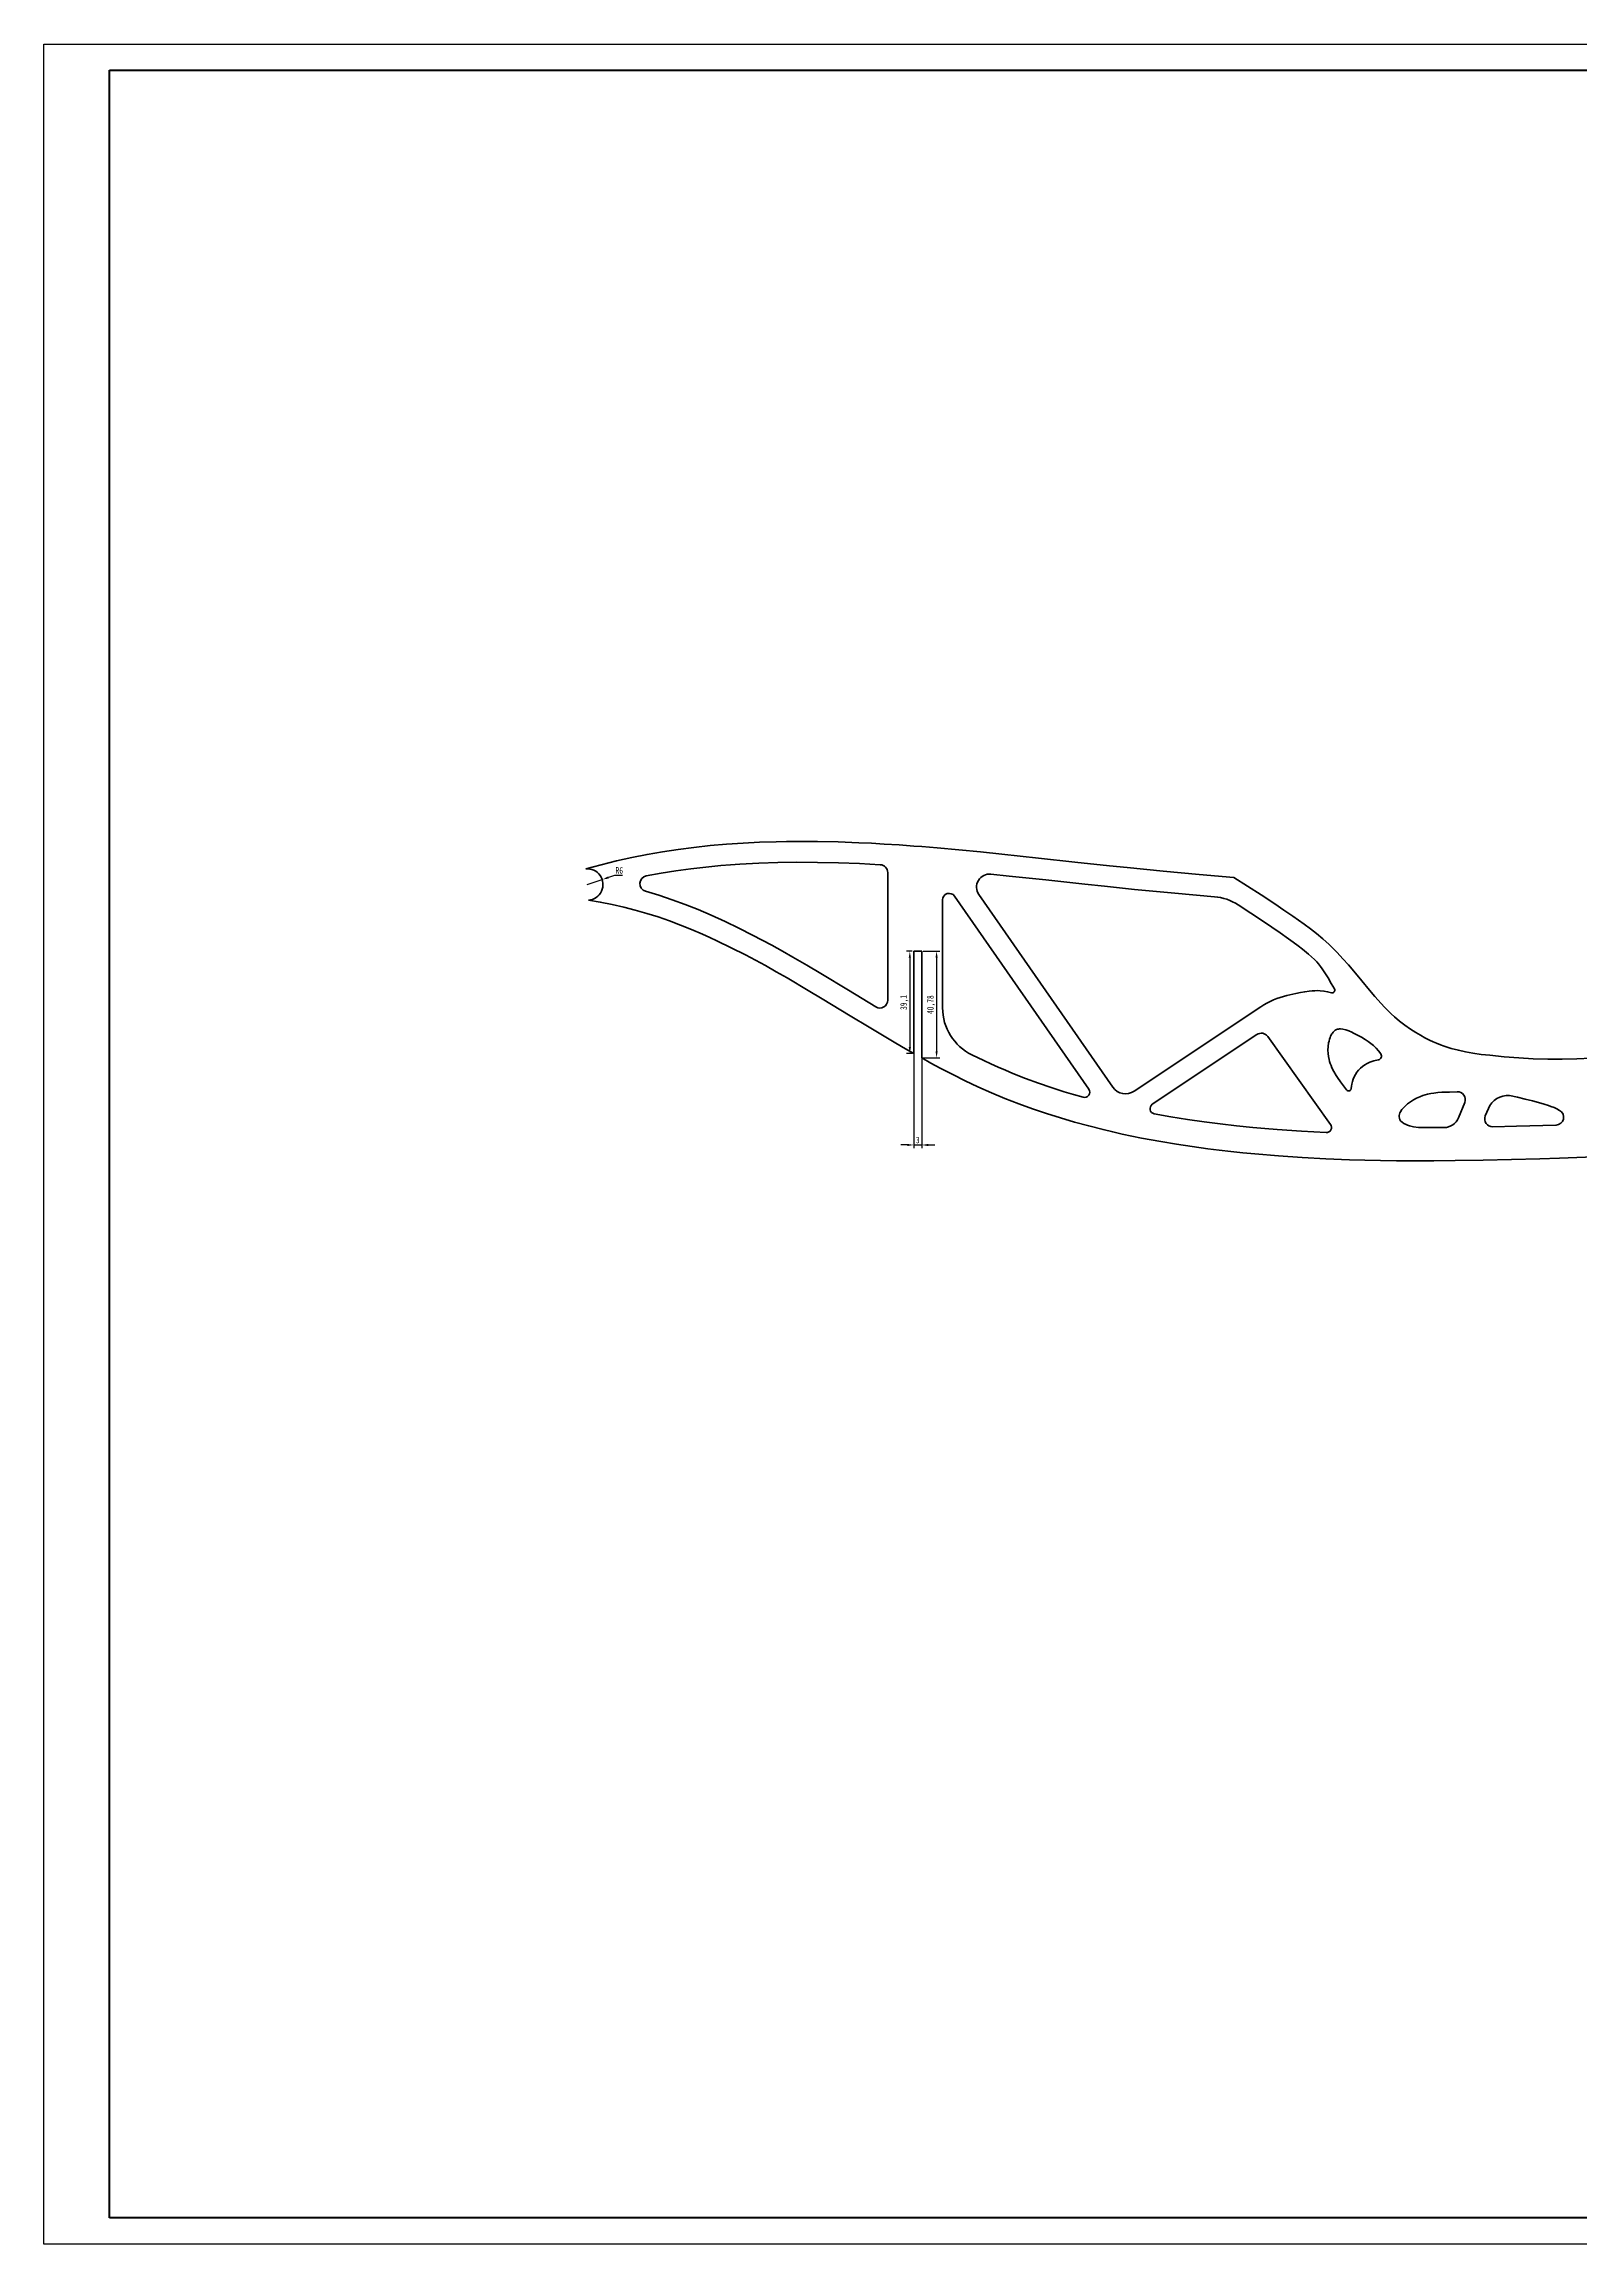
# Model space of a CAD drawing. Header units: millimetres. Extents: x 2448 to 3637, y 862 to 1703.
# Drawn here: x 2448 to 3035, y 862 to 1703 of the extents above; entities that cross this region are included whole.
import ezdxf

# ---------------------------------------------------------------- set-up
doc = ezdxf.new("R2010")
doc.units = ezdxf.units.MM
doc.header["$LTSCALE"] = 0.3
for name, color, linetype, lineweight in [('尺寸线', 3, 'Continuous', 25), ('粗实线', 7, 'Continuous', 50), ('细实线', 7, 'Continuous', 25)]:
    doc.layers.add(name, color=color, linetype=linetype, lineweight=lineweight)
doc.styles.add('NUT Standard', font='simfang.ttf', dxfattribs={"width": 0.7, "height": 2.5})
doc.dimstyles.new('NUT Standard', dxfattribs={"dimtxt": 2.5, "dimasz": 2.5, "dimexe": 1.25, "dimexo": 0.625, "dimtad": 1, "dimtoh": 1, "dimtxsty": 'NUT Standard', "dimcen": 2.5, "dimadec": 0, "dimazin": 0, "dimtfac": 1, "dimtmove": 0, "dimatfit": 3, "dimfxl": 1, "dimarcsym": 0})

# ---------------------------------------------------------------- blocks, each defined once
blk = doc.blocks.new('*D59')
at = {"layer": 'Defpoints', "color": 0, "transparency": 16777216}
for p in [(2655.5, 1381.59), (2661.19, 1383.49)]:
    blk.add_point(p, dxfattribs=at)
at = {"layer": '尺寸线', "color": 0, "lineweight": -2, "transparency": 16777216}
for p, q in [((2655.5, 1381.59), (2661.19, 1383.49)), ((2665.94, 1385.07), (2663.56, 1384.28)), ((2668.91, 1385.07), (2665.94, 1385.07))]:
    blk.add_line(p, q, dxfattribs=at)
at = {"layer": '尺寸线', "color": 0, "transparency": 16777216}
blk.add_solid([(2663.43, 1384.67), (2663.7, 1383.88), (2661.19, 1383.49)], dxfattribs=at)
at = {"layer": '尺寸线', "color": 0, "transparency": 16777216, "insert": (2667.74, 1386.96), "char_height": 2.5, "attachment_point": 5, "style": 'NUT Standard'}
blk.add_mtext('R6', dxfattribs=at)
blk = doc.blocks.new('*D60')
at = {"layer": 'Defpoints', "color": 0, "transparency": 16777216}
for p in [(2780.35, 1356.07), (2783.35, 1356.07), (2783.35, 1282.03)]:
    blk.add_point(p, dxfattribs=at)
at = {"layer": '尺寸线', "color": 0, "lineweight": -2, "transparency": 16777216}
for p, q in [((2780.35, 1355.45), (2780.35, 1280.78)), ((2783.35, 1355.45), (2783.35, 1280.78)), ((2777.85, 1282.03), (2775.35, 1282.03)), ((2780.35, 1282.03), (2783.35, 1282.03)), ((2785.85, 1282.03), (2788.35, 1282.03))]:
    blk.add_line(p, q, dxfattribs=at)
at = {"layer": '尺寸线', "color": 0, "transparency": 16777216}
for points in [[(2777.85, 1282.44), (2777.85, 1281.61), (2780.35, 1282.03)], [(2785.85, 1282.44), (2785.85, 1281.61), (2783.35, 1282.03)]]:
    blk.add_solid(points, dxfattribs=at)
at = {"layer": '尺寸线', "color": 0, "transparency": 16777216, "insert": (2781.85, 1283.92), "char_height": 2.5, "attachment_point": 5, "style": 'NUT Standard'}
blk.add_mtext('3', dxfattribs=at)
blk = doc.blocks.new('*D67')
at = {"layer": 'Defpoints', "color": 0, "transparency": 16777216}
for p in [(2783.35, 1356.07), (2783.35, 1315.29), (2789.04, 1315.29)]:
    blk.add_point(p, dxfattribs=at)
at = {"layer": '尺寸线', "color": 0, "lineweight": -2, "transparency": 16777216}
for p, q in [((2783.97, 1356.07), (2790.29, 1356.07)), ((2789.04, 1353.57), (2789.04, 1317.79)), ((2783.97, 1315.29), (2790.29, 1315.29))]:
    blk.add_line(p, q, dxfattribs=at)
at = {"layer": '尺寸线', "color": 0, "transparency": 16777216}
for points in [[(2788.63, 1353.57), (2789.46, 1353.57), (2789.04, 1356.07)], [(2788.63, 1317.79), (2789.46, 1317.79), (2789.04, 1315.29)]]:
    blk.add_solid(points, dxfattribs=at)
at = {"layer": '尺寸线', "color": 0, "transparency": 16777216, "insert": (2786.97, 1335.68), "char_height": 2.5, "attachment_point": 5, "rotation": 90, "style": 'NUT Standard'}
blk.add_mtext('40,78', dxfattribs=at)
blk = doc.blocks.new('*D68')
at = {"layer": 'Defpoints', "color": 0, "transparency": 16777216}
for p in [(2780.35, 1356.07), (2778.81, 1316.97), (2780.35, 1316.97)]:
    blk.add_point(p, dxfattribs=at)
at = {"layer": '尺寸线', "color": 0, "lineweight": -2, "transparency": 16777216}
for p, q in [((2779.72, 1356.07), (2777.56, 1356.07)), ((2778.81, 1353.57), (2778.81, 1319.47)), ((2779.72, 1316.97), (2777.56, 1316.97))]:
    blk.add_line(p, q, dxfattribs=at)
at = {"layer": '尺寸线', "color": 0, "transparency": 16777216}
for points in [[(2778.39, 1353.57), (2779.23, 1353.57), (2778.81, 1356.07)], [(2778.39, 1319.47), (2779.23, 1319.47), (2778.81, 1316.97)]]:
    blk.add_solid(points, dxfattribs=at)
at = {"layer": '尺寸线', "color": 0, "transparency": 16777216, "insert": (2776.74, 1336.52), "char_height": 2.5, "attachment_point": 5, "rotation": 90, "style": 'NUT Standard'}
blk.add_mtext('39,1', dxfattribs=at)

msp = doc.modelspace()

# ---------------------------------------------------------------- linework, layer by layer
at = {"color": 7, "lineweight": 35}
for p, q in [((2780.347, 1396.305), (2783.347, 1396.071)), ((2770.347, 1386.161), (2770.347, 1337.391)), ((2791.347, 1334.436), (2791.347, 1375.722)), ((2795.9, 1377.149), (2847.235, 1303.327)), ((2805.229, 1377.746), (2856.396, 1304.166)), ((2780.347, 1356.071), (2780.347, 1316.97)), ((2780.347, 1356.071), (2783.347, 1356.071)), ((2783.347, 1315.288), (2783.347, 1356.071)), ((2864.652, 1302.6), (2913.012, 1334.863)), ((2871.524, 1297.567), (2911.531, 1324.257)), ((2915.635, 1323.508), (2939.674, 1289.918)), ((2990.971, 1298.256), (2988.58, 1292.417)), ((3000.014, 1295.948), (2998.851, 1293.107))]:
    msp.add_line(p, q, dxfattribs=at)
for points in [[(2654.934, 1387.567), (2660.753, 1389.165), (2666.6, 1390.614), (2672.473, 1391.92), (2678.37, 1393.085), (2684.289, 1394.114), (2690.227, 1395.013), (2696.183, 1395.786), (2702.453, 1396.467), (2708.737, 1397.02), (2715.033, 1397.451), (2721.339, 1397.767), (2727.652, 1397.974), (2731.601, 1398.051), (2735.552, 1398.089), (2743.457, 1398.055), (2751.364, 1397.885), (2759.271, 1397.593), (2764.151, 1397.356), (2769.031, 1397.08), (2774.69, 1396.715), (2780.347, 1396.305)], [(2783.347, 1396.071), (2789.328, 1395.574), (2797.571, 1394.829), (2805.812, 1394.026), (2814.051, 1393.18), (2827.99, 1391.686), (2841.923, 1390.168), (2855.167, 1388.762), (2861.951, 1388.069), (2875.74, 1386.722), (2889.41, 1385.467), (2902.651, 1384.328)], [(2678.014, 1384.875), (2683.689, 1385.905), (2689.389, 1386.81), (2695.11, 1387.594), (2700.851, 1388.261), (2706.61, 1388.817), (2710.217, 1389.11), (2713.829, 1389.362), (2721.068, 1389.749), (2728.324, 1389.988), (2735.594, 1390.089), (2743.563, 1390.053), (2751.543, 1389.876), (2759.53, 1389.573), (2767.523, 1389.156)], [(2809.847, 1385.574), (2816.821, 1384.843), (2830.761, 1383.336), (2845.721, 1381.713), (2853.222, 1380.921), (2864.741, 1379.75), (2880.107, 1378.278), (2895.267, 1376.924)], [(2902.651, 1384.328), (2907.946, 1381.027), (2913.178, 1377.639), (2918.366, 1374.183), (2921.808, 1371.85), (2925.235, 1369.49), (2929.59, 1366.407), (2931.98, 1364.639), (2934.318, 1362.819), (2936.766, 1360.777), (2939.138, 1358.64), (2940.719, 1357.119), (2942.265, 1355.553), (2944.426, 1353.238), (2946.531, 1350.854), (2948.589, 1348.424), (2951.581, 1344.79), (2954.564, 1341.174), (2956.58, 1338.806), (2958.999, 1336.106), (2960.335, 1334.697), (2961.704, 1333.319), (2962.916, 1332.159), (2964.157, 1331.028), (2966.102, 1329.373), (2968.119, 1327.799), (2970.205, 1326.314), (2972.284, 1324.966), (2974.006, 1323.944), (2975.764, 1322.988), (2977.554, 1322.099), (2978.887, 1321.49), (2980.235, 1320.917), (2981.655, 1320.358), (2983.088, 1319.838), (2985.801, 1318.968), (2988.544, 1318.226), (2991.311, 1317.604), (2994.1, 1317.095), (2997.315, 1316.642), (3000.564, 1316.319)], [(2780.347, 1316.97), (2776.266, 1319.305), (2772.202, 1321.675), (2763.218, 1327.033), (2756.065, 1331.373), (2745.355, 1337.884), (2739.994, 1341.107), (2731.922, 1345.86), (2727.768, 1348.242), (2723.592, 1350.581), (2719.784, 1352.66), (2715.953, 1354.692), (2710.539, 1357.454), (2705.07, 1360.098), (2702.314, 1361.371), (2699.542, 1362.609), (2695.354, 1364.396), (2691.129, 1366.092), (2686.867, 1367.69), (2682.565, 1369.184), (2678.225, 1370.567), (2673.845, 1371.834), (2669.424, 1372.976), (2664.965, 1373.99), (2660.465, 1374.869), (2655.926, 1375.609)], [(2765.794, 1334.824), (2755.305, 1341.203), (2744.764, 1347.576), (2739.452, 1350.728), (2734.103, 1353.838), (2730.068, 1356.131), (2726.003, 1358.386), (2722.375, 1360.348), (2718.719, 1362.271), (2713.48, 1364.925), (2708.176, 1367.477), (2702.805, 1369.914), (2697.911, 1371.995), (2692.96, 1373.959), (2687.951, 1375.796), (2682.883, 1377.495), (2680.328, 1378.289), (2677.759, 1379.045)], [(2904.326, 1373.847), (2909.182, 1370.691), (2914.023, 1367.463), (2920.427, 1363.09), (2923.569, 1360.883), (2925.431, 1359.539), (2927.243, 1358.191), (2929.003, 1356.825), (2931.29, 1354.936), (2933.494, 1352.965)], [(2933.676, 1352.78), (2934.369, 1352.037), (2935.03, 1351.269), (2935.79, 1350.311), (2936.512, 1349.326), (2937.278, 1348.201), (2938.722, 1345.884), (2939.951, 1343.773), (2941.167, 1341.658)], [(2923.004, 1339.159), (2926.457, 1339.949), (2928.183, 1340.313), (2929.827, 1340.612), (2931.473, 1340.842), (2932.588, 1340.95), (2933.704, 1341.012), (2934.712, 1341.022), (2935.722, 1340.985), (2937.144, 1340.844), (2938.57, 1340.587), (2940.001, 1340.202)], [(2945.786, 1303.133), (2943.516, 1306.206), (2942.373, 1307.824), (2941.832, 1308.645), (2940.973, 1310.071), (2940.216, 1311.545), (2939.861, 1312.357), (2939.546, 1313.189), (2939.306, 1313.933), (2939.102, 1314.696), (2938.876, 1315.822), (2938.734, 1316.994), (2938.685, 1318.215), (2938.746, 1319.618), (2938.934, 1321.028), (2939.088, 1321.765), (2939.281, 1322.478), (2939.482, 1323.071), (2939.713, 1323.634), (2940.151, 1324.462), (2940.402, 1324.832), (2940.673, 1325.17), (2941.069, 1325.562), (2941.503, 1325.883), (2941.977, 1326.125), (2942.337, 1326.245), (2942.716, 1326.324), (2943.111, 1326.365), (2943.522, 1326.37), (2944.383, 1326.281), (2945.49, 1326.02), (2946.635, 1325.625), (2947.76, 1325.148), (2948.506, 1324.795), (2949.962, 1324.05), (2951.498, 1323.21), (2952.922, 1322.365), (2954.031, 1321.639), (2955.069, 1320.88), (2956.132, 1319.993), (2957.118, 1319.035), (2958.034, 1317.986), (2958.882, 1316.831)], [(3050.347, 1277.831), (3027.197, 1277.031), (3019.657, 1276.79), (3008.869, 1276.481), (2998.08, 1276.23), (2987.29, 1276.056), (2979.196, 1275.987), (2971.1, 1275.979), (2964.929, 1276.019), (2958.762, 1276.102), (2952.847, 1276.225), (2946.937, 1276.394), (2937.893, 1276.748), (2928.841, 1277.227), (2919.773, 1277.841), (2910.691, 1278.601), (2906.119, 1279.043), (2901.55, 1279.527), (2897.133, 1280.037), (2892.72, 1280.589), (2886.745, 1281.408), (2880.782, 1282.313), (2874.834, 1283.309), (2867.425, 1284.685), (2863.725, 1285.433), (2860.034, 1286.221), (2856.371, 1287.046), (2852.719, 1287.913), (2847.252, 1289.298), (2841.814, 1290.783), (2836.41, 1292.372), (2831.043, 1294.069), (2825.735, 1295.871), (2820.44, 1297.797), (2815.176, 1299.848), (2809.979, 1302.015), (2804.865, 1304.293), (2800.015, 1306.582), (2795.208, 1308.968), (2790.439, 1311.44), (2786.884, 1313.344), (2783.347, 1315.288)], [(2845.052, 1300.26), (2841.45, 1301.299), (2837.867, 1302.387), (2832.91, 1303.984), (2827.981, 1305.683), (2823.085, 1307.488), (2818.235, 1309.398), (2815.415, 1310.568), (2812.617, 1311.773), (2809.839, 1313.015), (2807.076, 1314.292), (2802.486, 1316.506)], [(2947.59, 1303.627), (2947.686, 1304.447), (2947.818, 1305.235), (2948.049, 1306.239), (2948.343, 1307.187), (2948.7, 1308.08), (2949.177, 1309.02), (2949.734, 1309.89), (2950.371, 1310.69), (2951.087, 1311.421), (2951.884, 1312.083), (2952.76, 1312.675), (2953.716, 1313.197), (2954.752, 1313.65), (2955.486, 1313.913), (2956.257, 1314.146), (2957.904, 1314.518)], [(3000.564, 1316.319), (3006.096, 1315.746), (3011.633, 1315.307), (3017.172, 1315.005), (3022.711, 1314.843), (3028.249, 1314.823), (3033.784, 1314.948), (3039.313, 1315.221), (3044.835, 1315.644), (3050.347, 1316.219)], [(2988.041, 1302.389), (2985.119, 1302.276), (2982.279, 1302.16), (2980.707, 1302.049), (2979.152, 1301.877), (2977.958, 1301.689), (2976.771, 1301.442), (2975.866, 1301.206), (2974.964, 1300.926), (2973.762, 1300.475), (2972.561, 1299.925), (2971.359, 1299.266), (2970.604, 1298.793), (2969.861, 1298.279), (2969.158, 1297.74), (2968.492, 1297.173), (2967.674, 1296.373), (2966.977, 1295.545), (2966.429, 1294.702), (2966.221, 1294.279), (2966.062, 1293.857), (2965.934, 1293.3), (2965.907, 1292.752), (2965.993, 1292.218), (2966.208, 1291.686), (2966.56, 1291.177), (2967.06, 1290.694), (2967.718, 1290.243), (2968.542, 1289.828), (2969.147, 1289.589), (2969.823, 1289.366), (2971.4, 1288.975), (2973.292, 1288.663)], [(3008.14, 1300.884), (3011.1, 1300.26), (3014.029, 1299.594), (3016.945, 1298.866), (3019.133, 1298.269), (3021.329, 1297.619), (3023.027, 1297.073), (3023.869, 1296.777), (3025.114, 1296.296), (3026.21, 1295.811), (3027.269, 1295.271)], [(2937.955, 1286.756), (2928.621, 1287.259), (2919.274, 1287.908), (2914.601, 1288.292), (2909.932, 1288.716), (2903.719, 1289.349), (2897.525, 1290.062), (2891.351, 1290.86), (2884.966, 1291.782), (2878.602, 1292.806), (2872.265, 1293.938)], [(3025.919, 1289.645), (3010.716, 1289.19), (3001.692, 1288.971)]]:
    msp.add_lwpolyline(points, dxfattribs=at)
for centre, radius, start, end in [((2767.347, 1386.161), 3, 0, 86.636373), ((2655.499, 1381.594), 6, 274.075865, 95.406473), ((2678.583, 1381.93), 3, 100.932574, 254.048774), ((2809.334, 1380.601), 5, 84.109989, 214.814644), ((2793.847, 1375.722), 2.5, 34.814646, 180.000005), ((2893.551, 1356.998), 20, 57.402884, 85.079486), ((2931.449, 1350.769), 3, 42.078951, 47.037522), ((2767.347, 1337.391), 3, 238.817691, 0), ((2929.661, 1309.907), 30, 102.820315, 123.708769), ((2940.302, 1341.155), 1, 252.440701, 30.152615), ((2811.347, 1334.436), 20, 179.999995, 243.702096), ((2913.196, 1321.762), 3, 35.589496, 123.708769), ((2957.637, 1315.994), 1.5, 280.240473, 33.914375), ((2861.322, 1307.591), 6, 214.814644, 303.708774), ((2946.594, 1303.721), 1, 216.050854, 354.621738), ((2845.593, 1302.185), 2, 254.284005, 34.814646), ((2872.634, 1295.904), 2, 123.708769, 259.36359), ((2988.195, 1299.393), 3, 337.731927, 92.950152), ((3007.418, 1292.917), 8, 84.818696, 157.731922), ((3025.821, 1292.643), 3, 271.862098, 61.148279), ((2938.048, 1288.754), 2, 267.339359, 35.589496), ((2975.267, 2312.197), 1023.536, 269.889471, 270.436959), ((2983.028, 1294.691), 6, 270.429213, 337.731927), ((3001.627, 1291.97), 3, 157.731922, 271.244123)]:
    msp.add_arc(centre, radius, start, end, dxfattribs=at)
at = {"layer": '粗实线'}
for p, q in [((2472.762, 1692.902), (3626.762, 1692.902)), ((2472.762, 871.902), (2472.762, 1692.902)), ((3626.762, 871.902), (2472.762, 871.902))]:
    msp.add_line(p, q, dxfattribs=at)
at = {"layer": '细实线'}
for p, q in [((2447.762, 1702.902), (3636.762, 1702.902)), ((2447.762, 861.902), (2447.762, 1702.902)), ((3636.762, 861.902), (2447.762, 861.902))]:
    msp.add_line(p, q, dxfattribs=at)

# ---------------------------------------------------------------- dimensions: what is measured, and where the dimension line sits
at = {"layer": '尺寸线'}
dim = msp.add_radius_dim(center=(2655.499, 1381.594), mpoint=(2661.192, 1383.488), dimstyle='NUT Standard', dxfattribs=at)
dim.commit()
dim.dimension.update_dxf_attribs({"geometry": '*D59', "text_midpoint": (2667.736, 1386.957)})
for base, p1, p2, picture, middle in [((2778.809, 1316.97), (2780.347, 1356.071), (2780.347, 1316.97), '*D68', (2776.741, 1336.521)), ((2789.042, 1315.288), (2783.347, 1356.071), (2783.347, 1315.288), '*D67', (2786.974, 1335.679))]:
    dim = msp.add_linear_dim(base=base, p1=p1, p2=p2, angle=90, dimstyle='NUT Standard', dxfattribs=at)
    dim.commit()
    dim.dimension.update_dxf_attribs({"geometry": picture, "text_midpoint": middle})
dim = msp.add_linear_dim(base=(2783.347, 1282.027), p1=(2780.347, 1356.071), p2=(2783.347, 1356.071), dimstyle='NUT Standard', dxfattribs=at)
dim.commit()
dim.dimension.update_dxf_attribs({"geometry": '*D60', "text_midpoint": (2781.847, 1283.917)})

doc.saveas('drawing.dxf')
